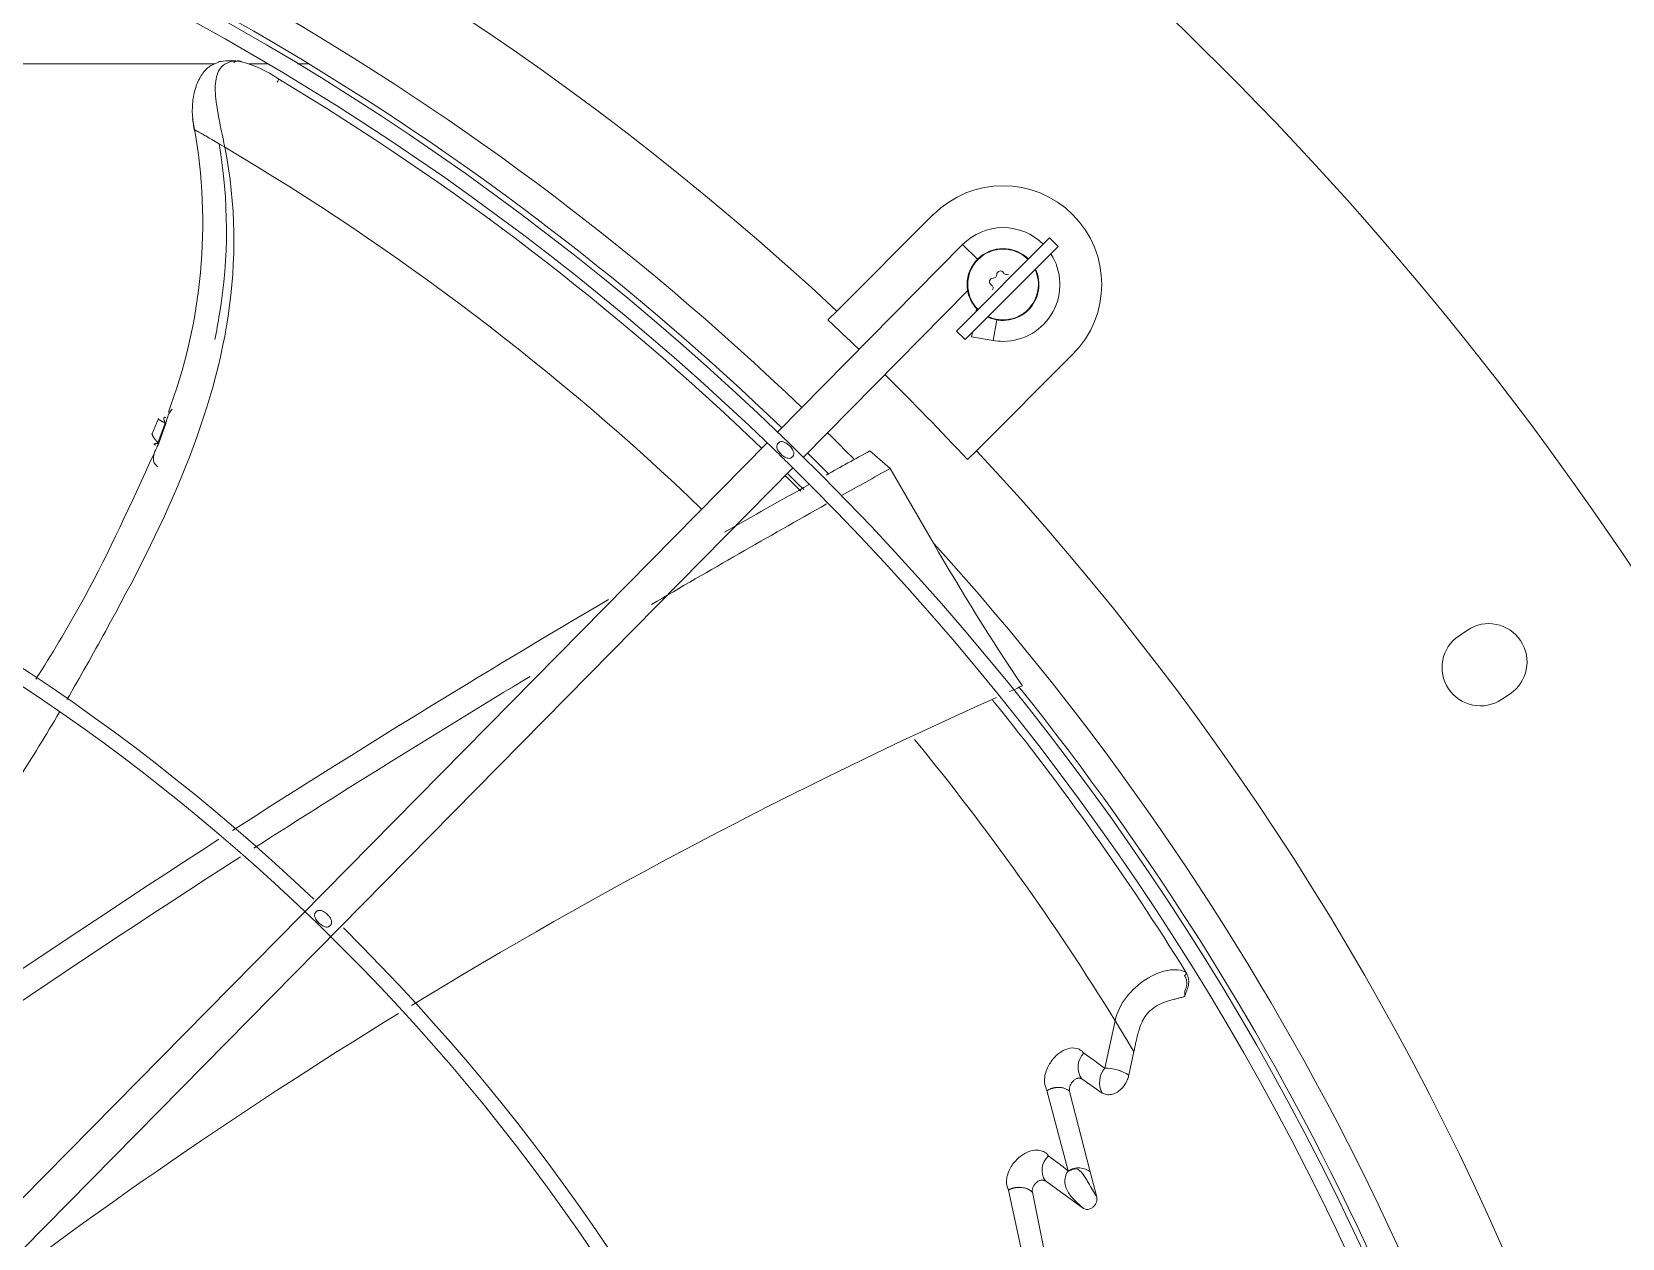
# Model space of a CAD drawing. Header units: millimetres. Extents: x 113490 to 142599, y -20467 to 115.
# Drawn here: x 123150.5 to 123416.3, y -10094.8 to -9893.2 of the extents above; entities that cross this region are included whole.
import ezdxf

# ---------------------------------------------------------------- set-up
doc = ezdxf.new("R2010")
doc.units = ezdxf.units.MM
doc.layers.add('DV3_0', color=7, linetype='Continuous')

msp = doc.modelspace()

# ---------------------------------------------------------------- linework, layer by layer
at = {"layer": 'DV3_0', "color": 7, "linetype": 'Continuous', "lineweight": 15}
for p, q in [((123078.62, -9898.59), (123181, -9898.59)), ((123186.81, -9898.59), (123190, -9898.59)), ((123194.87, -9898.59), (123196.8, -9898.59)), ((123301.12, -9923.77), (123285.01, -9939.88)), ((123305.01, -9943.22), (123320.57, -9927.66)), ((123321.98, -9929.07), (123320.57, -9927.66)), ((123306.03, -9928.77), (123275.11, -9960.12)), ((123321.98, -9929.07), (123306.43, -9944.63)), ((123279.41, -9964.3), (123306.88, -9936.45)), ((123285.01, -9939.88), (123283.52, -9941.37)), ((123308.27, -9939.96), (123308.35, -9939.47)), ((123305.01, -9943.22), (123306.43, -9944.63)), ((123307.66, -9943.4), (123307.53, -9944.16)), ((123307.53, -9944.16), (123311.14, -9944.79)), ((123308.35, -9963.22), (123324.46, -9947.1)), ((123173.72, -9955.61), (123173.33, -9956.77)), ((123171.61, -9957.85), (123170.51, -9960.51)), ((123171.66, -9961.97), (123172.84, -9958.65)), ((123172.84, -9958.65), (123172.72, -9958.59)), ((123273.36, -9961.9), (123120.62, -10116.79)), ((123170.89, -9963.75), (123170.21, -9965.14)), ((123293.92, -9966.2), (123290.52, -9963.24)), ((123306.86, -9964.71), (123308.35, -9963.22)), ((123124.94, -10120.95), (123277.66, -9966.08)), ((123301.14, -9978.64), (123293.92, -9966.2)), ((123390.42, -9993.19), (123389, -9994.13)), ((123396.11, -10004.78), (123397.53, -10003.83)), ((123343.14, -10054.41), (123343.13, -10054.42)), ((123331.53, -10058.47), (123329.79, -10066.41)), ((123334.66, -10063.62), (123333.81, -10067.56)), ((123329.34, -10070.56), (123325.94, -10068.2)), ((123320.13, -10070.15), (123323.65, -10083.53)), ((123323.92, -10070.31), (123327.33, -10083.74)), ((123323.65, -10083.53), (123323.56, -10083.73)), ((123327.33, -10083.74), (123328.44, -10087.93)), ((123313.68, -10086.76), (123316.32, -10098.95)), ((123317.69, -10087.13), (123320.98, -10103.37)), ((123326.26, -10089.84), (123319.86, -10085.25))]:
    msp.add_line(p, q, dxfattribs=at)
at = {"layer": 'DV3_0', "color": 7, "linetype": 'Continuous', "lineweight": 20}
for p, q in [((123308.52, -9931.22), (123306.03, -9928.77)), ((123311.75, -9941.35), (123311.14, -9944.79)), ((123171.53, -9961.91), (123172.72, -9958.59))]:
    msp.add_line(p, q, dxfattribs=at)
at = {"layer": 'DV3_0', "color": 7, "linetype": 'Continuous', "lineweight": 15}
for centre, radius, start, end in [((122959.24, -10288.99), 551.5, 15.4775, 74.5225), ((122959.24, -10288.99), 477.5, 46.9802, 133.0198), ((122959.24, -10288.99), 456, 45.9967, 135.345), ((122959.24, -10288.99), 453.5, 45.9921, 90), ((122959.24, -10288.99), 457, 46.1533, 71.5308), ((123184.63, -9901.9), 3.79, 77.061, 126.3859), ((123184.93, -9899.05), 1.01, 56.9571, 135.7951), ((123185.52, -9897.99), 0.229, 257.3221, 265.2989), ((123180.39, -9917.18), 19.65, 55.265, 74.9071), ((122958.95, -10289.29), 452.62, 46.1596, 59.0713), ((123089.13, -9925.17), 89.89, 340.2075, 11.1643), ((123098.18, -9926.37), 84.81, 350.506, 9.7892), ((123054.86, -9937.49), 130.27, 11.0605, 11.1618), ((123312.79, -9935.44), 16.5, 315, 135), ((123312.79, -9935.44), 9.5, 45, 135.4011), ((123312.79, -9935.44), 6, 45, 225), ((123312.79, -9935.44), 5.91, 45, 225), ((123312.79, -9935.44), 9.5, 270, 32.8243), ((123312.79, -9935.44), 6, 244.4712, 25.5288), ((123312.79, -9935.44), 5.91, 244.7712, 25.2288), ((123312.34, -9933.77), 0.6, 28.8618, 181.1382), ((123313.39, -9933.19), 0.6, 208.8788, 301.1212), ((123311.12, -9934.99), 0.6, 88.8617, 241.1383), ((123310.54, -9936.04), 0.6, 328.8788, 61.1212), ((123311.14, -9933.79), 0.6, 268.8788, 1.1212), ((123084.08, -9924.56), 99.02, 348.2937, 350.8181), ((122959.24, -10288.99), 475.39, 46.1242, 46.989), ((122959.24, -10288.99), 346, 46.4603, 135.3186), ((122959.24, -10288.99), 343.5, 46.1768, 90), ((123312.79, -9935.44), 9.5, 260, 270), ((122959.24, -10288.99), 475.39, 43.011, 45.4011), ((123175.69, -9952.24), 10.53, 246.7388, 247.5077), ((122959.24, -10288.99), 453.5, 45.5613, 45.9921), ((122959.24, -10288.99), 456, 45.5718, 45.9967), ((122959.24, -10288.99), 453.5, 315.9918, 45.5613), ((122959.24, -10288.99), 456, 45.5635, 45.5718), ((122959.24, -10288.99), 456, 316.0129, 45.5635), ((122959.24, -10288.99), 457, 44.7675, 45.4011), ((124178.82, -11575.64), 1840.9, 118.85102, 119.11114), ((122959.24, -10288.99), 477.5, 316.9802, 43.0198), ((122959.41, -10289.07), 451.61, 44.9578, 45.422), ((122958.95, -10289.29), 452.62, 44.9163, 45.3982), ((124224.63, -11647.12), 1921.39, 118.97291, 119.25077), ((124178.82, -11575.64), 1840.9, 119.21123, 119.71692), ((124224.63, -11647.12), 1921.39, 119.33543, 120.34114), ((123654.13, -9775.16), 407.44, 209.9611, 213.9179), ((124178.82, -11575.64), 1840.9, 120.41446, 122.71107), ((123392.56, -9999.45), 6.4, 123.75, 303.75), ((123393.97, -9998.51), 6.4, 303.75, 123.75), ((124224.63, -11647.12), 1921.39, 121.04565, 122.66649), ((123668.25, -10800.46), 872.22, 113.81734, 113.97137), ((122959.24, -10288.99), 457, 12.0648, 38.7918), ((123668.25, -10800.46), 872.22, 114.12782, 121.39321), ((122958.95, -10289.29), 452.62, 31.8629, 38.9292), ((124178.82, -11575.64), 1840.9, 122.79433, 126.30553), ((124224.63, -11647.12), 1921.39, 122.74609, 126.08801), ((122959.24, -10288.99), 343.5, 46.146, 46.1768), ((122959.24, -10288.99), 343.5, 45.622, 46.146), ((122959.24, -10288.99), 343.5, 315.6512, 45.622), ((122959.24, -10288.99), 346, 316.5062, 45.3204), ((123668.25, -10800.46), 872.22, 121.56134, 127.88902), ((123053.66, -10231.12), 327.14, 30.7976, 31.8538), ((123328.69, -10066.25), 3.37, 135.5263, 215.3895), ((123221.75, -10213.08), 182.17, 53.6224, 54.9817), ((123332.72, -10068.83), 3.8, 140.4176, 207.0601), ((123329.88, -10073.73), 7.32, 57.4467, 90.6656), ((123329.95, -10073.46), 7.05, 56.8109, 91.3014), ((123322.46, -10083.45), 3.16, 130.9121, 214.6491), ((123220.31, -10216.54), 168.44, 52.1547, 53.5467), ((123325.86, -10085.22), 2.74, 147.2142, 153.9637), ((123325.49, -10086.99), 3.78, 95.905, 120.715), ((123324.36, -10085.04), 1.96, 57.2613, 67.8559)]:
    msp.add_arc(centre, radius, start, end, dxfattribs=at)
at = {"layer": 'DV3_0', "color": 7, "linetype": 'Continuous', "lineweight": 20}
for centre, radius, start, end in [((122959.24, -10288.99), 461.75, 46.1456, 74.9574), ((122961.26, -10287.1), 435.17, 46.1979, 59.4106), ((122959.24, -10288.99), 461.75, 44.6314, 45.4011), ((122959.24, -10288.99), 461.75, 11.9044, 42.2304), ((122961.26, -10287.1), 435.17, 31.6947, 39.3007)]:
    msp.add_arc(centre, radius, start, end, dxfattribs=at)
at = {"layer": 'DV3_0', "color": 7, "linetype": 'Continuous', "lineweight": 15}
for points, knots in [([(123181.58, -9898.33), (123181.12, -9898.49), (123180.22, -9898.84), (123178.98, -9900.07), (123177.98, -9901.93), (123177.35, -9904.28), (123177.21, -9906.98), (123177.46, -9908.65), (123177.62, -9909.62)], [0, 0, 0, 0, 0.123231, 0.287955, 0.462255, 0.642912, 0.824473, 1, 1, 1, 1]), ([(123182.38, -9898.85), (123181.78, -9899.36), (123181.42, -9900.13), (123181.07, -9902.04), (123181.09, -9903.19), (123181.36, -9905.68), (123181.6, -9907.02), (123182.13, -9909.69), (123182.42, -9911.03), (123182.67, -9912.27)], [0, 0, 0, 0, 0.25, 0.25, 0.5, 0.5, 0.75, 0.75, 1, 1, 1, 1]), ([(123177.6, -9909.54), (123177.61, -9909.54), (123177.69, -9909.58), (123177.92, -9909.72), (123178.36, -9909.97), (123178.84, -9910.24), (123179.49, -9910.61), (123180.29, -9911.08), (123181.32, -9911.68), (123182.21, -9912.2), (123182.71, -9912.5)], [0.4374994, 0.4374994, 0.4374994, 0.4374994, 0.4998211, 0.6248763, 0.6874038, 0.7499314, 0.812459, 0.8749866, 0.9375141, 0.9999951, 0.9999951, 0.9999951, 0.9999951]), ([(123156.32, -10004.81), (123158.52, -10001.04), (123160.66, -9997.24), (123167.4, -9984.96), (123171.86, -9976.36), (123179.11, -9958.8), (123181.9, -9949.83), (123184.64, -9931.5), (123184.62, -9922.13), (123182.71, -9912.5)], [0.5681808, 0.5681808, 0.5681808, 0.5681808, 0.625, 0.625, 0.75, 0.75, 0.875, 0.875, 1, 1, 1, 1]), ([(123308.56, -9939.66), (123308.55, -9939.68), (123308.5, -9939.73), (123308.4, -9939.83), (123308.31, -9939.92), (123308.27, -9939.96)], [0.93699996, 0.93699996, 0.93699996, 0.93699996, 0.94570082, 0.97250001, 1, 1, 1, 1]), ([(123172.84, -9958.65), (123172.86, -9958.58), (123172.92, -9958.41), (123173.02, -9958.04), (123173.15, -9957.58), (123173.39, -9956.97), (123173.65, -9956.53), (123173.89, -9956.32), (123173.94, -9956.28)], [0, 0, 0, 0, 0.0429002, 0.1091943, 0.2347989, 0.3498566, 0.5249439, 0.5623532, 0.5623532, 0.5623532, 0.5623532]), ([(123172.72, -9958.59), (123172.67, -9958.56), (123172.57, -9958.5), (123172.44, -9958.43), (123172.31, -9958.35), (123172.2, -9958.29), (123172.09, -9958.23), (123171.99, -9958.18), (123171.91, -9958.13), (123171.83, -9958.09), (123171.76, -9958.06), (123171.7, -9958.04), (123171.65, -9958.02), (123171.62, -9958), (123171.59, -9957.99), (123171.57, -9957.99), (123171.56, -9958), (123171.56, -9958), (123171.56, -9958)], [0, 0, 0, 0, 0.0311137, 0.0619047, 0.0923728, 0.1225191, 0.1523454, 0.1818546, 0.2110506, 0.2399387, 0.268525, 0.2968177, 0.3248276, 0.3525658, 0.3800436, 0.4072714, 0.4342595, 0.4395457, 0.4395457, 0.4395457, 0.4395457]), ([(123172.72, -9958.59), (123172.72, -9958.57), (123172.72, -9958.53), (123172.7, -9958.48), (123172.68, -9958.41), (123172.65, -9958.33), (123172.6, -9958.23), (123172.54, -9958.07), (123172.5, -9957.91), (123172.51, -9957.72), (123172.63, -9957.58), (123172.82, -9957.66), (123172.91, -9957.7)], [0, 0, 0, 0, 0.012084, 0.035764, 0.071851, 0.12021, 0.179925, 0.272988, 0.439319, 0.559714, 0.789237, 1, 1, 1, 1]), ([(123171.53, -9961.91), (123171.49, -9961.86), (123171.4, -9961.76), (123171.28, -9961.61), (123171.16, -9961.47), (123171.05, -9961.33), (123170.95, -9961.19), (123170.86, -9961.06), (123170.78, -9960.94), (123170.71, -9960.82), (123170.66, -9960.71), (123170.62, -9960.6), (123170.59, -9960.51), (123170.58, -9960.42), (123170.58, -9960.34), (123170.61, -9960.27), (123170.63, -9960.23), (123170.65, -9960.22)], [0, 0, 0, 0, 0.0311661, 0.0627807, 0.0948218, 0.1272711, 0.1601151, 0.1933452, 0.2269583, 0.2609572, 0.2953511, 0.3301562, 0.3653956, 0.4011001, 0.4373078, 0.4740646, 0.5114239, 0.5114239, 0.5114239, 0.5114239]), ([(123171.56, -9965.92), (123171.51, -9965.89), (123171.43, -9965.83), (123171.32, -9965.73), (123171.23, -9965.64), (123171.14, -9965.55), (123171.07, -9965.45), (123170.96, -9965.3), (123170.85, -9965.07), (123170.77, -9964.72), (123170.78, -9964.29), (123170.88, -9963.75), (123171.05, -9963.28), (123171.22, -9962.91), (123171.35, -9962.65), (123171.46, -9962.44), (123171.53, -9962.28), (123171.57, -9962.2), (123171.6, -9962.12), (123171.64, -9962.04), (123171.66, -9961.99), (123171.66, -9961.97)], [0, 0, 0, 0, 0.034241, 0.066465, 0.096696, 0.125001, 0.151472, 0.176226, 0.25207, 0.325623, 0.425466, 0.55097, 0.706068, 0.768852, 0.834053, 0.905379, 0.925458, 0.944909, 0.964128, 0.982722, 1, 1, 1, 1]), ([(123171.19, -9962.27), (123171.13, -9962.26), (123171.02, -9962.23), (123170.89, -9962.15), (123170.88, -9962.08), (123170.99, -9962.04), (123171.14, -9962.03), (123171.31, -9962.03), (123171.43, -9962.02), (123171.51, -9961.98), (123171.53, -9961.93), (123171.53, -9961.91)], [0, 0, 0, 0, 0.128959, 0.223426, 0.47224, 0.607766, 0.749503, 0.893225, 0.958473, 0.988067, 1, 1, 1, 1]), ([(123277.58, -9964.25), (123277.53, -9964.29), (123277.44, -9964.37), (123277.21, -9964.49), (123276.81, -9964.52), (123276.38, -9964.34), (123275.99, -9964.08), (123275.68, -9963.8), (123275.4, -9963.5), (123275.13, -9963.12), (123274.94, -9962.7), (123274.97, -9962.31), (123275.08, -9962.07), (123275.16, -9961.98), (123275.2, -9961.94)], [0, 0, 0, 0, 0.040419, 0.081737, 0.180004, 0.318741, 0.407079, 0.502384, 0.597672, 0.685216, 0.821732, 0.918627, 0.959704, 1, 1, 1, 1]), ([(123275.2, -9961.94), (123275.25, -9961.9), (123275.34, -9961.82), (123275.58, -9961.7), (123275.98, -9961.66), (123276.41, -9961.84), (123276.79, -9962.11), (123277.1, -9962.38), (123277.38, -9962.68), (123277.66, -9963.06), (123277.84, -9963.48), (123277.81, -9963.87), (123277.7, -9964.11), (123277.62, -9964.2), (123277.58, -9964.25)], [0, 0, 0, 0, 0.040441, 0.08184, 0.180502, 0.319168, 0.407275, 0.502441, 0.597059, 0.684342, 0.821198, 0.918588, 0.959713, 1, 1, 1, 1]), ([(123170.21, -9965.14), (123166.18, -9973.97), (123160.85, -9985.5), (123153.78, -9997.25), (123151.15, -10001.38)], [0, 0, 0, 0, 0.1495548, 0.2319685, 0.2319685, 0.2319685, 0.2319685]), ([(123086.82, -10091.1), (123088.38, -10089.46), (123089.94, -10087.82), (123098.48, -10078.86), (123105.42, -10071.62), (123118.86, -10056.94), (123125.35, -10049.53), (123137.41, -10034.22), (123142.95, -10026.32), (123150.51, -10014.5), (123152.82, -10010.73), (123155.07, -10006.93)], [0.0971663, 0.0971663, 0.0971663, 0.0971663, 0.125, 0.125, 0.25, 0.25, 0.375, 0.375, 0.5, 0.5, 0.557529, 0.557529, 0.557529, 0.557529]), ([(123200.34, -10042.57), (123200.3, -10042.61), (123200.21, -10042.7), (123199.97, -10042.81), (123199.57, -10042.85), (123199.14, -10042.67), (123198.75, -10042.4), (123198.44, -10042.13), (123198.16, -10041.83), (123197.89, -10041.45), (123197.7, -10041.03), (123197.73, -10040.64), (123197.84, -10040.4), (123197.92, -10040.31), (123197.96, -10040.27)], [0, 0, 0, 0, 0.040443, 0.081793, 0.180216, 0.319289, 0.407802, 0.503208, 0.598506, 0.68594, 0.822069, 0.918689, 0.959722, 1, 1, 1, 1]), ([(123197.96, -10040.27), (123198.01, -10040.23), (123198.1, -10040.14), (123198.34, -10040.03), (123198.74, -10039.99), (123199.17, -10040.17), (123199.56, -10040.43), (123199.87, -10040.71), (123200.15, -10041.01), (123200.42, -10041.38), (123200.6, -10041.81), (123200.57, -10042.2), (123200.46, -10042.44), (123200.38, -10042.53), (123200.34, -10042.57)], [0, 0, 0, 0, 0.040471, 0.081926, 0.180876, 0.319892, 0.408079, 0.503208, 0.597701, 0.68481, 0.821378, 0.918632, 0.959731, 1, 1, 1, 1]), ([(123331.53, -10058.47), (123331.82, -10057.05), (123332.5, -10055.71), (123334.32, -10053.35), (123335.46, -10052.33), (123337.88, -10050.79), (123339.16, -10050.26), (123341.52, -10049.84), (123342.59, -10049.94), (123343.37, -10050.36)], [0, 0, 0, 0, 0.25, 0.25, 0.5, 0.5, 0.75, 0.75, 1, 1, 1, 1]), ([(123343.37, -10050.36), (123343.44, -10050.42), (123343.45, -10050.51), (123343.36, -10050.72), (123343.26, -10050.84), (123343.13, -10050.92)], [0, 0, 0, 0, 0.5, 0.5, 1, 1, 1, 1]), ([(123343.37, -10050.36), (123343.4, -10050.43), (123343.48, -10050.56), (123343.57, -10050.76), (123343.66, -10050.96), (123343.73, -10051.18), (123343.78, -10051.39), (123343.81, -10051.61), (123343.82, -10051.83), (123343.82, -10052.14), (123343.78, -10052.54), (123343.65, -10053.02), (123343.49, -10053.49), (123343.31, -10053.95), (123343.19, -10054.26), (123343.13, -10054.42)], [0, 0, 0, 0, 0.053441, 0.106823, 0.159977, 0.212862, 0.265557, 0.318103, 0.370297, 0.421864, 0.536324, 0.651095, 0.76641, 0.882048, 1, 1, 1, 1]), ([(123343.13, -10050.92), (123343.16, -10050.97), (123343.22, -10051.07), (123343.29, -10051.22), (123343.35, -10051.38), (123343.4, -10051.53), (123343.45, -10051.68), (123343.48, -10051.87), (123343.51, -10052.13), (123343.49, -10052.51), (123343.38, -10052.98), (123343.25, -10053.33), (123343.18, -10053.52)], [0, 0, 0, 0, 0.065844, 0.129396, 0.190719, 0.249962, 0.307355, 0.36321, 0.475873, 0.588457, 0.784846, 1, 1, 1, 1]), ([(123334.66, -10063.62), (123334.72, -10063.38), (123334.82, -10062.86), (123335.03, -10061.89), (123335.27, -10060.85), (123335.59, -10059.76), (123335.91, -10058.89), (123336.27, -10058.17), (123336.6, -10057.65), (123337, -10057.15), (123337.48, -10056.68), (123338.07, -10056.22), (123338.78, -10055.79), (123339.53, -10055.45), (123340.19, -10055.22), (123340.65, -10055.07), (123341.02, -10054.97), (123341.38, -10054.88), (123341.72, -10054.8), (123342.04, -10054.72), (123342.35, -10054.64), (123342.64, -10054.57), (123342.9, -10054.49), (123343.05, -10054.44), (123343.13, -10054.42)], [0, 0, 0, 0, 0.040231, 0.086345, 0.160439, 0.21481, 0.272378, 0.313799, 0.35158, 0.380362, 0.430328, 0.47797, 0.529874, 0.605985, 0.666019, 0.700163, 0.735058, 0.770693, 0.807058, 0.844149, 0.881968, 0.92053, 0.959861, 1, 1, 1, 1]), ([(123343.14, -10054.41), (123343.15, -10054.4), (123343.16, -10054.39), (123343.17, -10054.37), (123343.17, -10054.34), (123343.18, -10054.3), (123343.19, -10054.25), (123343.2, -10054.17), (123343.2, -10054.07), (123343.2, -10053.92), (123343.2, -10053.73), (123343.19, -10053.59), (123343.18, -10053.52)], [0, 0, 0, 0, 0.045104, 0.093894, 0.147075, 0.205242, 0.268921, 0.338596, 0.464685, 0.615485, 0.788015, 1, 1, 1, 1]), ([(123326.28, -10063.89), (123326.22, -10063.81), (123326.1, -10063.66), (123325.8, -10063.41), (123325.17, -10063.04), (123323.96, -10062.95), (123322.36, -10063.6), (123321.17, -10064.75), (123320.41, -10065.91), (123319.97, -10066.87), (123319.71, -10067.97), (123319.69, -10069.15), (123319.98, -10069.81), (123320.13, -10070.15)], [0, 0, 0, 0, 0.027264, 0.054523, 0.113506, 0.240954, 0.387043, 0.554418, 0.629062, 0.712518, 0.803043, 0.898853, 1, 1, 1, 1]), ([(123325.94, -10068.2), (123325.91, -10068.19), (123325.86, -10068.16), (123325.78, -10068.12), (123325.7, -10068.09), (123325.57, -10068.07), (123325.41, -10068.06), (123325.2, -10068.1), (123324.98, -10068.19), (123324.67, -10068.37), (123324.39, -10068.64), (123324.16, -10068.98), (123324.04, -10069.23), (123323.95, -10069.47), (123323.9, -10069.7), (123323.88, -10069.91), (123323.88, -10070.12), (123323.91, -10070.24), (123323.92, -10070.31)], [0, 0, 0, 0, 0.029362, 0.058549, 0.087832, 0.117479, 0.179817, 0.243639, 0.313764, 0.385745, 0.542709, 0.6233, 0.703555, 0.766315, 0.828517, 0.887168, 0.943896, 1, 1, 1, 1]), ([(123333.81, -10067.56), (123333.79, -10067.65), (123333.71, -10067.98), (123333.39, -10068.87), (123332.68, -10069.85), (123331.72, -10070.53), (123330.91, -10070.82), (123330.08, -10070.86), (123329.59, -10070.66), (123329.34, -10070.56)], [0, 0, 0, 0, 0.040227, 0.156523, 0.425511, 0.56901, 0.708916, 0.851779, 1, 1, 1, 1]), ([(123320.13, -10070.15), (123320.18, -10070.12), (123320.26, -10070.08), (123320.39, -10070.01), (123320.52, -10069.95), (123320.66, -10069.89), (123320.79, -10069.84), (123320.92, -10069.8), (123321.05, -10069.76), (123321.18, -10069.72), (123321.31, -10069.69), (123321.43, -10069.67), (123321.55, -10069.65), (123321.67, -10069.63), (123321.79, -10069.62), (123321.9, -10069.61), (123322.02, -10069.61), (123322.12, -10069.61), (123322.23, -10069.61), (123322.33, -10069.62), (123322.49, -10069.64), (123322.71, -10069.67), (123322.98, -10069.74), (123323.23, -10069.84), (123323.48, -10069.96), (123323.72, -10070.11), (123323.85, -10070.24), (123323.92, -10070.31)], [0, 0, 0, 0, 0.033962, 0.067022, 0.09926, 0.130745, 0.161535, 0.191676, 0.221209, 0.250165, 0.278572, 0.30645, 0.333819, 0.360694, 0.387087, 0.413011, 0.438473, 0.463484, 0.488049, 0.512176, 0.535866, 0.604535, 0.676059, 0.750915, 0.829536, 0.912374, 1, 1, 1, 1]), ([(123320.39, -10081.06), (123320.29, -10080.94), (123320.1, -10080.7), (123319.74, -10080.44), (123319.35, -10080.25), (123318.94, -10080.13), (123318.52, -10080.09), (123317.69, -10080.11), (123316.38, -10080.54), (123315.11, -10081.56), (123314.27, -10082.61), (123313.74, -10083.53), (123313.4, -10084.59), (123313.3, -10085.74), (123313.55, -10086.42), (123313.68, -10086.76)], [0, 0, 0, 0, 0.044448, 0.08732, 0.128788, 0.169031, 0.208035, 0.245711, 0.394808, 0.553958, 0.628764, 0.712553, 0.803274, 0.899084, 1, 1, 1, 1]), ([(123319.86, -10085.25), (123319.84, -10085.23), (123319.79, -10085.2), (123319.7, -10085.16), (123319.62, -10085.13), (123319.49, -10085.1), (123319.32, -10085.08), (123319.1, -10085.11), (123318.87, -10085.18), (123318.56, -10085.34), (123318.27, -10085.58), (123318.02, -10085.87), (123317.88, -10086.1), (123317.78, -10086.32), (123317.71, -10086.52), (123317.67, -10086.73), (123317.66, -10086.94), (123317.68, -10087.07), (123317.69, -10087.13)], [0, 0, 0, 0, 0.030086, 0.060141, 0.090432, 0.121217, 0.185591, 0.251321, 0.32233, 0.394829, 0.548781, 0.625513, 0.701915, 0.762387, 0.822068, 0.88272, 0.941531, 1, 1, 1, 1]), ([(123323.4, -10084.01), (123323.23, -10084.35), (123323.15, -10084.71), (123323.11, -10085.41), (123323.15, -10085.76), (123323.32, -10086.41), (123323.45, -10086.71), (123323.76, -10087.28), (123323.94, -10087.54), (123324.33, -10088.03), (123324.53, -10088.26), (123324.93, -10088.67), (123325.13, -10088.86), (123325.7, -10089.37), (123326.04, -10089.65), (123326.26, -10089.84)], [0, 0, 0, 0, 0.125, 0.125, 0.25, 0.25, 0.375, 0.375, 0.5, 0.5, 0.625, 0.625, 0.75, 0.75, 1, 1, 1, 1]), ([(123323.65, -10083.53), (123324.23, -10083.2), (123324.96, -10083.03), (123326.31, -10083.11), (123326.93, -10083.35), (123327.33, -10083.74)], [0, 0, 0, 0, 0.5, 0.5, 1, 1, 1, 1]), ([(123328.44, -10087.93), (123328.3, -10087.66), (123328.11, -10087.35), (123327.69, -10086.66), (123327.46, -10086.26), (123327.09, -10085.62), (123326.96, -10085.4), (123326.7, -10084.94), (123326.56, -10084.71), (123326.27, -10084.27), (123326.12, -10084.05), (123325.8, -10083.68), (123325.62, -10083.52), (123325.42, -10083.39)], [0, 0, 0, 0, 0.25, 0.25, 0.5, 0.5, 0.625, 0.625, 0.75, 0.75, 0.875, 0.875, 1, 1, 1, 1]), ([(123313.68, -10086.76), (123313.72, -10086.74), (123313.81, -10086.69), (123313.95, -10086.63), (123314.08, -10086.57), (123314.21, -10086.53), (123314.34, -10086.49), (123314.47, -10086.45), (123314.59, -10086.42), (123314.71, -10086.39), (123314.82, -10086.37), (123314.92, -10086.36), (123315.03, -10086.34), (123315.12, -10086.33), (123315.21, -10086.32), (123315.3, -10086.32), (123315.38, -10086.31), (123315.46, -10086.31), (123315.53, -10086.31), (123315.59, -10086.31), (123315.65, -10086.32), (123315.85, -10086.32), (123316.16, -10086.36), (123316.57, -10086.46), (123316.92, -10086.59), (123317.22, -10086.75), (123317.48, -10086.93), (123317.62, -10087.07), (123317.69, -10087.13)], [0, 0, 0, 0, 0.032977, 0.064623, 0.095011, 0.124194, 0.152217, 0.179111, 0.204897, 0.229593, 0.25321, 0.275753, 0.297227, 0.317632, 0.336967, 0.355229, 0.372416, 0.388523, 0.403544, 0.417476, 0.430311, 0.442045, 0.545349, 0.644314, 0.739144, 0.829909, 0.916758, 1, 1, 1, 1]), ([(123326.26, -10089.84), (123326.43, -10089.97), (123326.67, -10090.03), (123327.2, -10089.99), (123327.5, -10089.88), (123327.91, -10089.55), (123328.04, -10089.42), (123328.26, -10089.11), (123328.34, -10088.94), (123328.45, -10088.63), (123328.48, -10088.49), (123328.49, -10088.21), (123328.48, -10088.08), (123328.44, -10087.93)], [0, 0, 0, 0, 0.25, 0.25, 0.5, 0.5, 0.625, 0.625, 0.75, 0.75, 0.875, 0.875, 1, 1, 1, 1])]:
    msp.add_open_spline(points, degree=3, knots=knots, dxfattribs=at)
msp.add_open_spline([(123184.53, -9898.08), (123182.71, -9898.04), (123181.72, -9898.13), (123181.58, -9898.33)], degree=3, dxfattribs=at)
at = {"layer": 'DV3_0', "color": 7, "linetype": 'Continuous', "lineweight": 20}
msp.add_open_spline([(123191.58, -9901.04), (123191.65, -9901.05), (123191.68, -9901.13), (123191.64, -9901.36), (123191.58, -9901.52), (123191.48, -9901.64)], degree=3, knots=[0, 0, 0, 0, 0.5, 0.5, 1, 1, 1, 1], dxfattribs=at)

doc.saveas('drawing.dxf')
